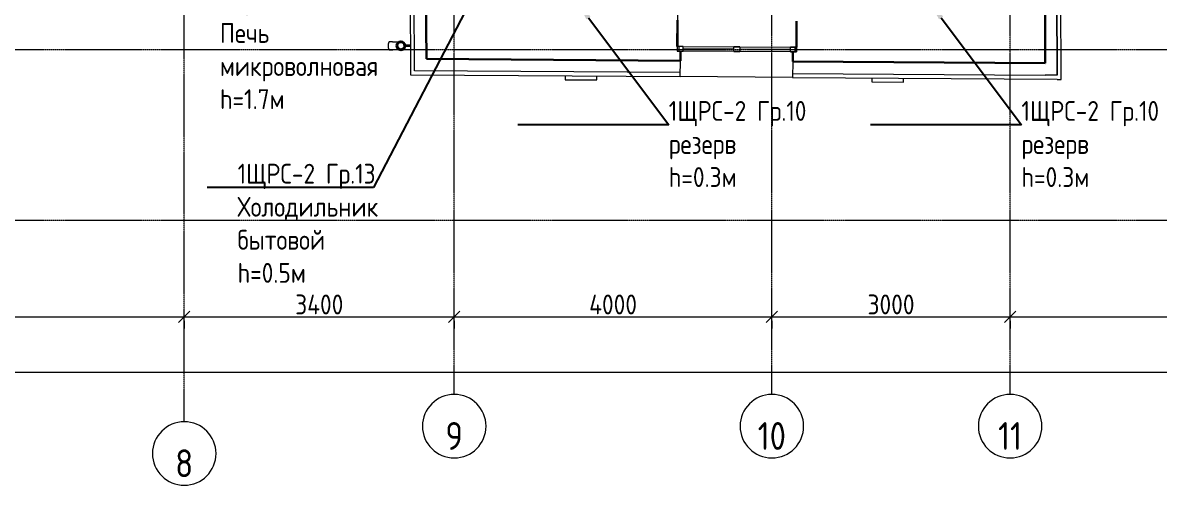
# Model space of a CAD drawing. Header units: millimetres. Extents: x -32 to 417638015, y -35 to 175284279.
# Drawn here: x 416301171 to 416315483, y 175226204 to 175232034 of the extents above; entities that cross this region are included whole.
import ezdxf
from ezdxf import colors
from ezdxf.entities.mleader import LeaderData, LeaderLine
from ezdxf.math import Vec2, Vec3

# ---------------------------------------------------------------- set-up
doc = ezdxf.new("R2010")
doc.units = ezdxf.units.MM
doc.linetypes.add('ADSK_Линия сетки', pattern=[25, 20, -2.5, 0, -2.5])
for name, color, linetype, lineweight in [('_ Окна', 7, 'Continuous', 9), ('Обобщенные модели', 7, 'Continuous', 18), ('Окна', 7, 'Continuous', 9), ('Оси', 253, 'Continuous', 9), ('Перекрытие', 7, 'Continuous', 18), ('Размеры', 7, 'Continuous', 9), ('Стены наружные', 7, 'Continuous', 18), ('Стены несущие', 7, 'Continuous', 30), ('Стены отделка', 7, 'Continuous', 30), ('Стены штриховка', 7, 'Continuous', 9), ('ШТРИХОВКА', 252, 'Continuous', 15)]:
    doc.layers.add(name, color=color, linetype=linetype, lineweight=lineweight)
doc.layers.add('_ЭМ_Надписи', color=7, linetype='Continuous')
doc.styles.add('GOST Common', font='GOST_Common.ttf', dxfattribs={"width": 0.9, "height": 350})
doc.styles.add('GOST Common_1', font='GOST_Common.ttf', dxfattribs={"width": 0.9, "height": 250})
doc.styles.add('ЭОМ', font='isocpeur.ttf', dxfattribs={"width": 0.85, "height": 250})
doc.dimstyles.new('ADSK_Основной_2_5_мм', dxfattribs={"dimscale": 304.8, "dimtxt": 251.428749, "dimasz": 0.463911, "dimexe": 0.492126, "dimexo": 0.492126, "dimgap": 0.098425, "dimtad": 1, "dimrnd": 0.01, "dimdsep": 46, "dimtxsty": 'GOST Common_1', "dimblk1": 'OBLIQUE', "dimblk2": 'OBLIQUE', "dimsah": 1, "dimcen": 0.09, "dimdle": 0.492126, "dimazin": 2, "dimtfac": 1, "dimtdec": 4, "dimtix": 1, "dimtmove": 0, "dimatfit": 3, "dimfxl": 1, "dimtvp": 1, "dimtolj": 1, "dimtzin": 0, "dimlwd": 20, "dimlwe": 20, "dimarcsym": 2})

# ---------------------------------------------------------------- blocks, each defined once
blk = doc.blocks.new('_Oblique')
at = {"color": 0, "linetype": 'ByBlock', "lineweight": -2}
blk.add_line((-0.5, -0.5), (0.5, 0.5), dxfattribs=at)
blk = doc.blocks.new('*D109')
at = {"layer": 'Defpoints', "color": 0, "transparency": 16777216}
for p in [(31107, -3083), (39007, -3083), (39007, -3183)]:
    blk.add_point(p, dxfattribs=at)
at = {"layer": 'Размеры', "color": 0, "lineweight": 20, "transparency": 16777216}
for p, q in [((30957, -3183), (39157, -3183)), ((31107, -3233), (31107, -3333)), ((39007, -3233), (39007, -3333))]:
    blk.add_line(p, q, dxfattribs=at)
at = {"layer": 'Размеры', "color": 0, "lineweight": 20, "transparency": 16777216, "xscale": 141.4, "yscale": 141.4, "zscale": 141.4, "rotation": 180}
blk.add_blockref('_Oblique', (31107, -3183), dxfattribs=at)
at = {"layer": 'Размеры', "color": 0, "lineweight": 20, "transparency": 16777216, "xscale": 141.4, "yscale": 141.4, "zscale": 141.4}
blk.add_blockref('_Oblique', (39007, -3183), dxfattribs=at)
at = {"layer": 'Размеры', "color": 0, "lineweight": 20, "transparency": 16777216, "insert": (35057, -3028), "char_height": 250, "width": 756.84, "attachment_point": 5, "style": 'GOST Common_1'}
blk.add_mtext('\\A1;7900', dxfattribs=at)
blk = doc.blocks.new('*D110')
at = {"layer": 'Defpoints', "color": 0, "transparency": 16777216}
for p in [(39007, -3083), (42407, -3083), (42407, -3183)]:
    blk.add_point(p, dxfattribs=at)
at = {"layer": 'Размеры', "color": 0, "lineweight": 20, "transparency": 16777216}
for p, q in [((38857, -3183), (42557, -3183)), ((39007, -3233), (39007, -3333)), ((42407, -3233), (42407, -3333))]:
    blk.add_line(p, q, dxfattribs=at)
at = {"layer": 'Размеры', "color": 0, "lineweight": 20, "transparency": 16777216, "xscale": 141.4, "yscale": 141.4, "zscale": 141.4, "rotation": 180}
blk.add_blockref('_Oblique', (39007, -3183), dxfattribs=at)
at = {"layer": 'Размеры', "color": 0, "lineweight": 20, "transparency": 16777216, "xscale": 141.4, "yscale": 141.4, "zscale": 141.4}
blk.add_blockref('_Oblique', (42407, -3183), dxfattribs=at)
at = {"layer": 'Размеры', "color": 0, "lineweight": 20, "transparency": 16777216, "insert": (40707, -3028), "char_height": 250, "width": 782.41, "attachment_point": 5, "style": 'GOST Common_1'}
blk.add_mtext('\\A1;3400', dxfattribs=at)
blk = doc.blocks.new('*D111')
at = {"layer": 'Defpoints', "color": 0, "transparency": 16777216}
for p in [(42407, -3083), (46407, -3083), (46407, -3183)]:
    blk.add_point(p, dxfattribs=at)
at = {"layer": 'Размеры', "color": 0, "lineweight": 20, "transparency": 16777216}
for p, q in [((42257, -3183), (46557, -3183)), ((42407, -3233), (42407, -3333)), ((46407, -3233), (46407, -3333))]:
    blk.add_line(p, q, dxfattribs=at)
at = {"layer": 'Размеры', "color": 0, "lineweight": 20, "transparency": 16777216, "xscale": 141.4, "yscale": 141.4, "zscale": 141.4, "rotation": 180}
blk.add_blockref('_Oblique', (42407, -3183), dxfattribs=at)
at = {"layer": 'Размеры', "color": 0, "lineweight": 20, "transparency": 16777216, "xscale": 141.4, "yscale": 141.4, "zscale": 141.4}
blk.add_blockref('_Oblique', (46407, -3183), dxfattribs=at)
at = {"layer": 'Размеры', "color": 0, "lineweight": 20, "transparency": 16777216, "insert": (44407, -3028), "char_height": 250, "width": 782.41, "attachment_point": 5, "style": 'GOST Common_1'}
blk.add_mtext('\\A1;4000', dxfattribs=at)
blk = doc.blocks.new('*D112')
at = {"layer": 'Defpoints', "color": 0, "transparency": 16777216}
for p in [(46407, -3083), (49407, -3083), (49407, -3183)]:
    blk.add_point(p, dxfattribs=at)
at = {"layer": 'Размеры', "color": 0, "lineweight": 20, "transparency": 16777216}
for p, q in [((46257, -3183), (49557, -3183)), ((46407, -3233), (46407, -3333)), ((49407, -3233), (49407, -3333))]:
    blk.add_line(p, q, dxfattribs=at)
at = {"layer": 'Размеры', "color": 0, "lineweight": 20, "transparency": 16777216, "xscale": 141.4, "yscale": 141.4, "zscale": 141.4, "rotation": 180}
blk.add_blockref('_Oblique', (46407, -3183), dxfattribs=at)
at = {"layer": 'Размеры', "color": 0, "lineweight": 20, "transparency": 16777216, "xscale": 141.4, "yscale": 141.4, "zscale": 141.4}
blk.add_blockref('_Oblique', (49407, -3183), dxfattribs=at)
at = {"layer": 'Размеры', "color": 0, "lineweight": 20, "transparency": 16777216, "insert": (47907, -3028), "char_height": 250, "width": 756.84, "attachment_point": 5, "style": 'GOST Common_1'}
blk.add_mtext('\\A1;3000', dxfattribs=at)
blk = doc.blocks.new('*D113')
at = {"layer": 'Defpoints', "color": 0, "transparency": 16777216}
for p in [(49407, -3083), (55907, -3083), (55907, -3183)]:
    blk.add_point(p, dxfattribs=at)
at = {"layer": 'Размеры', "color": 0, "lineweight": 20, "transparency": 16777216}
for p, q in [((49257, -3183), (56057, -3183)), ((49407, -3233), (49407, -3333)), ((55907, -3233), (55907, -3333))]:
    blk.add_line(p, q, dxfattribs=at)
at = {"layer": 'Размеры', "color": 0, "lineweight": 20, "transparency": 16777216, "xscale": 141.4, "yscale": 141.4, "zscale": 141.4, "rotation": 180}
blk.add_blockref('_Oblique', (49407, -3183), dxfattribs=at)
at = {"layer": 'Размеры', "color": 0, "lineweight": 20, "transparency": 16777216, "xscale": 141.4, "yscale": 141.4, "zscale": 141.4}
blk.add_blockref('_Oblique', (55907, -3183), dxfattribs=at)
at = {"layer": 'Размеры', "color": 0, "lineweight": 20, "transparency": 16777216, "insert": (52657, -3028), "char_height": 250, "width": 756.84, "attachment_point": 5, "style": 'GOST Common_1'}
blk.add_mtext('\\A1;6500', dxfattribs=at)
blk = doc.blocks.new('*D114')
at = {"layer": 'Defpoints', "color": 0, "transparency": 16777216}
for p in [(-5943, -3783), (55907, -3783), (55907, -3883)]:
    blk.add_point(p, dxfattribs=at)
at = {"layer": 'Размеры', "color": 0, "lineweight": 20, "transparency": 16777216}
for p, q in [((-6093, -3883), (56057, -3883)), ((-5943, -3933), (-5943, -4033)), ((55907, -3933), (55907, -4033))]:
    blk.add_line(p, q, dxfattribs=at)
at = {"layer": 'Размеры', "color": 0, "lineweight": 20, "transparency": 16777216, "xscale": 141.4, "yscale": 141.4, "zscale": 141.4, "rotation": 180}
blk.add_blockref('_Oblique', (-5943, -3883), dxfattribs=at)
at = {"layer": 'Размеры', "color": 0, "lineweight": 20, "transparency": 16777216, "xscale": 141.4, "yscale": 141.4, "zscale": 141.4}
blk.add_blockref('_Oblique', (55907, -3883), dxfattribs=at)
at = {"layer": 'Размеры', "color": 0, "lineweight": 20, "transparency": 16777216, "insert": (24982, -3728), "char_height": 250, "width": 889.8, "attachment_point": 5, "style": 'GOST Common_1'}
blk.add_mtext('\\A1;61850', dxfattribs=at)
blk = doc.blocks.new('1 этаж')
at = {"layer": 'Обобщенные модели', "lineweight": 9}
h = blk.add_hatch(dxfattribs=at)
h.set_pattern_fill('FP_13', color=8, angle=90.4333444, style=0, pattern_type=2)
h.set_pattern_definition([(45.00034, (557.2, 188.9), (-106.06665, 106.0654), [])])
h.paths.add_polyline_path([(41723.826, 183.704), (41746.078, 183.872), (41766.053, 193.678), (41779.795, 211.18), (41784.582, 232.911), (41779.466, 254.567), (41765.461, 271.859), (41745.34, 281.362), (41723.089, 281.194), (41703.114, 271.388), (41689.372, 253.886), (41684.585, 232.155), (41690.494, 209.519), (41703.705, 193.207), (41723.47, 183.872)])
at = {"layer": '_ Окна', "color": 8, "lineweight": 18}
for p, q in [((45215.592, 224.29), (45215.172, 164.292)), ((45215.172, 164.292), (45291.17, 163.76)), ((45291.59, 223.758), (45215.592, 224.29)), ((45291.17, 163.76), (45291.59, 223.758)), ((45927.154, 159.306), (45927.574, 219.305)), ((46003.152, 158.774), (45927.154, 159.306)), ((45927.574, 219.305), (46003.572, 218.773)), ((46003.572, 218.773), (46003.152, 158.774)), ((46639.137, 154.321), (46639.557, 214.319)), ((46715.135, 153.789), (46639.137, 154.321)), ((46639.557, 214.319), (46715.555, 213.787)), ((46715.555, 213.787), (46715.135, 153.789))]:
    blk.add_line(p, q, dxfattribs=at)
at = {"layer": '_ Окна', "color": 8}
for p, q in [((45235.591, 224.15), (45235.171, 164.152)), ((45927.364, 189.306), (45291.38, 193.759)), ((46639.347, 184.32), (46003.362, 188.773)), ((46695.556, 213.927), (46695.135, 153.929))]:
    blk.add_line(p, q, dxfattribs=at)
at = {"layer": 'Обобщенные модели', "color": 8}
for p, q in [((41630.561, 281.748), (41588.058, 281.426)), ((41588.814, 181.429), (41631.317, 181.75)), ((41854.542, 238.44), (41785.403, 237.917)), ((41785.478, 227.918), (41854.618, 228.441))]:
    blk.add_line(p, q, dxfattribs=at)
at = {"layer": 'Обобщенные модели', "color": 8, "flags": 128}
for points in [[(41630.561, 281.748), (41636.228, 281.79), (41641.813, 281.833), (41647.305, 281.874), (41652.696, 281.915), (41657.978, 281.955), (41663.141, 281.994), (41668.179, 282.032), (41673.082, 282.069), (41677.843, 282.105), (41682.454, 282.14), (41686.908, 282.174), (41691.198, 282.206), (41695.316, 282.237), (41699.257, 282.267), (41703.013, 282.296), (41706.58, 282.323), (41709.951, 282.348), (41713.121, 282.372), (41716.084, 282.394), (41718.837, 282.415), (41721.189, 282.433)], [(41721.945, 182.436), (41720.675, 182.426), (41718.011, 182.406), (41715.135, 182.384), (41712.05, 182.361), (41708.763, 182.336), (41705.277, 182.31), (41701.598, 182.282), (41697.733, 182.253), (41693.688, 182.222), (41689.469, 182.19), (41685.082, 182.157), (41680.536, 182.123), (41675.836, 182.087), (41670.991, 182.051), (41666.009, 182.013), (41660.897, 181.974), (41655.663, 181.935), (41650.316, 181.894), (41644.865, 181.853), (41639.318, 181.811), (41633.684, 181.768), (41631.317, 181.75)]]:
    blk.add_lwpolyline(points, dxfattribs=at)
at = {"layer": 'Обобщенные модели', "color": 8}
for start, end in [(0.4333444, 180.4333444), (180.4333444, 0.4333444)]:
    blk.add_arc((41734.583, 232.533), 52, start, end, dxfattribs=at)
at = {"layer": 'Обобщенные модели', "color": 8, "lineweight": 40}
for start, end in [(0.4333444, 180.4333444), (180.4333444, 0.4333444)]:
    blk.add_arc((41734.583, 232.533), 50, start, end, dxfattribs=at)
at = {"layer": 'Обобщенные модели', "color": 8}
for start_param, end_param in [(3.141592654, 4.71238898), (4.71238898, 6.283185307)]:
    blk.add_ellipse((41588.436, 231.428), major_axis=(0.378, -49.999), ratio=0.309016994, start_param=start_param, end_param=end_param, dxfattribs=at)
at = {"layer": 'Окна', "color": 8}
for p, q in [((45215.592, 224.29), (45215.172, 164.292)), ((45215.172, 164.292), (45291.17, 163.76)), ((45291.59, 223.758), (45215.592, 224.29)), ((45927.154, 159.306), (45291.17, 163.76)), ((45291.59, 223.758), (45927.574, 219.305)), ((45927.154, 159.306), (46003.152, 158.774)), ((46003.572, 218.773), (45927.574, 219.305)), ((46639.137, 154.321), (46003.152, 158.774)), ((46003.572, 218.773), (46639.557, 214.319)), ((46639.137, 154.321), (46715.135, 153.789)), ((46715.555, 213.787), (46639.557, 214.319)), ((46715.135, 153.789), (46715.555, 213.787))]:
    blk.add_line(p, q, dxfattribs=at)
at = {"layer": 'Оси', "color": 8, "linetype": 'ADSK_Линия сетки'}
for p, q in [((46406.766, -4162.595), (46406.766, 44411.9)), ((49406.766, -4162.595), (49406.766, 44411.9)), ((39006.766, -4506.781), (39006.766, 22614.069)), ((42406.766, -4162.595), (42406.766, 21955.22)), ((-9557.528, 183.902), (56562.053, 183.902)), ((-9557.528, -1966.098), (56562.053, -1966.098))]:
    blk.add_line(p, q, dxfattribs=at)
at = {"layer": 'Оси', "color": 8, "lineweight": 20}
for centre, start, end in [((42406.766, -4562.595), 360, 180), ((46406.766, -4562.595), 360, 180), ((49406.766, -4562.595), 360, 180), ((39006.766, -4906.781), 360, 180), ((42406.766, -4562.595), 180, 360), ((46406.766, -4562.595), 180, 360), ((49406.766, -4562.595), 180, 360), ((39006.766, -4906.781), 180, 360)]:
    blk.add_arc(centre, 400, start, end, dxfattribs=at)
at = {"layer": 'Перекрытие', "color": 8}
for p, q in [((45218.463, 634.28), (45221.575, 224.248)), ((46639.557, 214.28), (46715.558, 214.28))]:
    blk.add_line(p, q, dxfattribs=at)
at = {"layer": 'Стены наружные', "color": 8}
blk.add_line((46667.895, -165.888), (45252.93, -155.98), dxfattribs=at)
at = {"layer": 'Стены несущие', "color": 8}
for p, q in [((42040.641, 2077.133), (42055.849, 66.411)), ((49849.131, 11.841), (49845.892, 1075.199)), ((49845.892, 1075.199), (49847.577, 521.864)), ((45215.592, 224.29), (45217.902, 554.282)), ((46717.866, 543.779), (46715.555, 213.787)), ((45214.172, 164.299), (45215.172, 164.292)), ((45254.33, 44.015), (45255.171, 164.012)), ((46670.136, 154.104), (46669.296, 34.107)), ((42055.849, 66.411), (45254.33, 44.015)), ((49849.131, 11.841), (46669.296, 34.107))]:
    blk.add_line(p, q, dxfattribs=at)
at = {"layer": 'Стены отделка', "color": 8, "lineweight": 9}
for p, q in [((41842.151, 1876.757), (41856.967, -82.2)), ((41906.971, -82.55), (41891.771, 1927.133)), ((50049.749, -190.791), (50045.891, 1075.808)), ((49847.577, 521.864), (49849.131, 11.841)), ((45252.93, -155.98), (45254.33, 44.015)), ((46669.296, 34.107), (46667.895, -165.888)), ((41856.967, -82.2), (41856.617, -132.199)), ((41856.617, -132.199), (45252.93, -155.98)), ((45253.28, -105.982), (45252.28, -105.975)), ((49999.592, -139.216), (49849.588, -138.166)), ((49999.592, -139.216), (49999.592, -139.216)), ((43802.526, -145.825), (43802.176, -195.823)), ((43802.176, -195.823), (44202.166, -198.624)), ((44202.166, -198.624), (44202.516, -148.625)), ((46667.895, -165.888), (49999.744, -189.218)), ((47664.222, -172.865), (47663.872, -222.864)), ((47663.872, -222.864), (48063.862, -225.664)), ((48063.862, -225.664), (48064.212, -175.666)), ((49999.744, -189.218), (49999.749, -190.943)), ((49999.749, -190.943), (50049.749, -190.791))]:
    blk.add_line(p, q, dxfattribs=at)
at = {"layer": 'Стены штриховка', "color": 8}
for p, q in [((49999.592, -139.216), (49995.891, 1075.656)), ((49995.891, 1075.656), (49999.592, -139.216)), ((45252.28, -105.975), (41906.971, -82.55)), ((46668.245, -115.89), (49849.588, -138.166))]:
    blk.add_line(p, q, dxfattribs=at)
at = {"layer": 'Оси', "color": 8, "char_height": 350, "attachment_point": 5, "line_spacing_factor": 1.022766, "style": 'GOST Common'}
for s, insert, width in [('\\pxqc,t0.25714,0.51429,0.77143,1.02857,1.28571,1.54286,1.8,2.05714,2.31429,2.57143,2.82857,3.08571,3.34286,3.6,3.85714,4.11429,4.37143,4.62857,4.88571,5.14286,5.4,5.65714,5.91429,6.17143,6.42857,6.68571,6.94286,7.2,7.45714,7.71429,7.97143,8.22857;{9}', (42405.935, -4685.5), 232.2), ('\\pxqc,t0.25714,0.51429,0.77143,1.02857,1.28571,1.54286,1.8,2.05714,2.31429,2.57143,2.82857,3.08571,3.34286,3.6,3.85714,4.11429,4.37143,4.62857,4.88571,5.14286,5.4,5.65714,5.91429,6.17143,6.42857,6.68571,6.94286,7.2,7.45714,7.71429,7.97143,8.22857;{10}', (46405.935, -4685.5), 387), ('\\pxqc,t0.25714,0.51429,0.77143,1.02857,1.28571,1.54286,1.8,2.05714,2.31429,2.57143,2.82857,3.08571,3.34286,3.6,3.85714,4.11429,4.37143,4.62857,4.88571,5.14286,5.4,5.65714,5.91429,6.17143,6.42857,6.68571,6.94286,7.2,7.45714,7.71429,7.97143,8.22857;{11}', (49405.935, -4685.5), 315.9), ('\\pxqc,t0.25714,0.51429,0.77143,1.02857,1.28571,1.54286,1.8,2.05714,2.31429,2.57143,2.82857,3.08571,3.34286,3.6,3.85714,4.11429,4.37143,4.62857,4.88571,5.14286,5.4,5.65714,5.91429,6.17143,6.42857,6.68571,6.94286,7.2,7.45714,7.71429,7.97143,8.22857;{8}', (39005.935, -5029.686), 232.2)]:
    blk.add_mtext(s, dxfattribs=dict(at, insert=insert, width=width))
at = {"layer": 'Размеры', "color": 8, "lineweight": 20}
for base, p1, p2, override, picture, middle in [((39006.766, -3182.655), (31106.766, -3082.671), (39006.766, -3082.671), {"dimpost": '<>', "dimfxl": 7900}, '*D109', (35056.766, -3027.655)), ((42406.766, -3182.655), (39006.766, -3082.671), (42406.766, -3082.671), {"dimpost": '<>', "dimfxl": 3400}, '*D110', (40706.766, -3027.655)), ((46406.766, -3182.655), (42406.766, -3082.671), (46406.766, -3082.671), {"dimpost": '<>', "dimfxl": 4000}, '*D111', (44406.766, -3027.655)), ((49406.766, -3182.655), (46406.766, -3082.671), (49406.766, -3082.671), {"dimpost": '<>', "dimfxl": 3000}, '*D112', (47906.766, -3027.655)), ((55906.766, -3182.655), (49406.766, -3082.671), (55906.766, -3082.671), {"dimpost": '<>', "dimfxl": 6500}, '*D113', (52656.766, -3027.655)), ((55906.766, -3882.655), (-5943.234, -3782.671), (55906.766, -3782.671), {"dimpost": '<>', "dimfxl": 61850}, '*D114', (24981.766, -3727.655))]:
    dim = blk.add_linear_dim(base=base, p1=p1, p2=p2, dimstyle='ADSK_Основной_2_5_мм', override=override, dxfattribs=at)
    dim.commit()
    dim.dimension.update_dxf_attribs({"geometry": picture, "text_midpoint": middle})

msp = doc.modelspace()

# ---------------------------------------------------------------- block references
at = {"layer": 'ШТРИХОВКА'}
msp.add_blockref('1 этаж', (416264198, 175231511), dxfattribs=at)

# ---------------------------------------------------------------- leaders
at = {"layer": '_ЭМ_Надписи', "color": 7, "ltscale": 5}
ml = msp.add_multileader_mtext('Standard', dxfattribs=at)
ml.set_content('{\\fGOST Common|b0|i0|c204|p34;\\W0.9;\\C256;1ЩРС-2\\fISOCPEUR|b0|i0|c204|p34;\\W0.85; Гр.12\\P\\pxql;Печь микроволновая\\P\\fGOST Common|b0|i0|c0|p34;\\W0.9;h=\\fGOST Common|b0|i0|c204|p34;1\\fGOST Common|b0|i0|c0|p34;.\\fGOST Common|b0|i0|c204|p34;7м}', color=1, style='ЭОМ')
ml.set_leader_properties()
ml.build(insert=Vec2(0, 0))
ml.multileader.update_dxf_attribs({"text_left_attachment_type": 6, "text_right_attachment_type": 6, "dogleg_length": 0, "arrow_head_size": 200})
ctx = ml.context
ctx.base_point, ctx.char_height, ctx.arrow_head_size, ctx.landing_gap_size, ctx.plane_origin = Vec3(416303654, 175232146), 250, 200, 0, Vec3(416282794, 175246965)
ctx.left_attachment, ctx.right_attachment = 6, 6
notes = []
notes.append((ctx, [(1, (1, 1, 0), (416305588, 175232146), (-1, 0), 0, [(0, [(416307020, 175233193)], 0, [])])]))
ctx.mtext.insert, ctx.mtext.width, ctx.mtext.defined_height, ctx.mtext.flow_direction = Vec3(416303654, 175232446), 2073.81, 546, 5
ml = msp.add_multileader_mtext('Standard', dxfattribs=at)
ml.set_content('{\\fGOST Common|b0|i0|c204|p34;\\W0.9;\\C256;1ЩРС-2\\fISOCPEUR|b0|i0|c204|p34;\\W0.85; Гр.13\\PХолодильник бытовой\\P\\pq*;\\fGOST Common|b0|i0|c0|p34;\\W0.9;h=\\fGOST Common|b0|i0|c204|p34;0\\fGOST Common|b0|i0|c0|p34;.\\fGOST Common|b0|i0|c204|p34;5м}', color=1, style='ЭОМ')
ml.set_leader_properties()
ml.build(insert=Vec2(0, 0))
ml.multileader.update_dxf_attribs({"text_left_attachment_type": 6, "text_right_attachment_type": 6, "dogleg_length": 0, "arrow_head_size": 200})
ctx = ml.context
ctx.base_point, ctx.char_height, ctx.arrow_head_size, ctx.landing_gap_size, ctx.plane_origin = Vec3(416303876, 175229956), 250, 200, 0, Vec3(416282794, 175244351)
ctx.left_attachment, ctx.right_attachment = 6, 6
notes.append((ctx, [(1, (1, 1, 0), (416305588, 175229956), (-1, 0), 0, [(0, [(416307012, 175232693)], 0, [])])]))
ctx.mtext.insert, ctx.mtext.width, ctx.mtext.defined_height, ctx.mtext.flow_direction = Vec3(416303876, 175230256), 2073.81, 546, 5
ml = msp.add_multileader_mtext('Standard', dxfattribs=at)
ml.set_content('{\\fGOST Common|b0|i0|c204|p34;\\W0.9;\\C256;1ЩРС-2\\fISOCPEUR|b0|i0|c204|p34;\\W0.85; Гр.10\\P\\pxql;резерв\\P\\fGOST Common|b0|i0|c0|p34;\\W0.9;h=\\fGOST Common|b0|i0|c204|p34;0\\fGOST Common|b0|i0|c0|p34;.\\fGOST Common|b0|i0|c204|p34;3м}', color=1, style='ЭОМ')
ml.set_leader_properties()
ml.build(insert=Vec2(0, 0))
ml.multileader.update_dxf_attribs({"text_left_attachment_type": 6, "text_right_attachment_type": 6, "dogleg_length": 0, "arrow_head_size": 200})
ctx = ml.context
ctx.base_point, ctx.char_height, ctx.arrow_head_size, ctx.landing_gap_size, ctx.plane_origin = Vec3(416309306, 175230747), 250, 200, 0, Vec3(416283950, 175246026)
ctx.left_attachment, ctx.right_attachment = 6, 6
notes.append((ctx, [(0, (1, 1, 0), (416309306, 175230747), (1, 0), 0, [(0, [(416308176, 175232255)], 0, [])])]))
ctx.mtext.insert, ctx.mtext.width, ctx.mtext.defined_height, ctx.mtext.flow_direction = Vec3(416309306, 175231047), 2073.81, 546, 5
ml = msp.add_multileader_mtext('Standard', dxfattribs=at)
ml.set_content('{\\fGOST Common|b0|i0|c204|p34;\\W0.9;\\C256;1ЩРС-2\\fISOCPEUR|b0|i0|c204|p34;\\W0.85; Гр.10\\P\\pxql;резерв\\P\\fGOST Common|b0|i0|c0|p34;\\W0.9;h=\\fGOST Common|b0|i0|c204|p34;0\\fGOST Common|b0|i0|c0|p34;.\\fGOST Common|b0|i0|c204|p34;3м}', color=1, style='ЭОМ')
ml.set_leader_properties()
ml.build(insert=Vec2(0, 0))
ml.multileader.update_dxf_attribs({"text_left_attachment_type": 6, "text_right_attachment_type": 6, "dogleg_length": 0, "arrow_head_size": 200})
ctx = ml.context
ctx.base_point, ctx.char_height, ctx.arrow_head_size, ctx.landing_gap_size, ctx.plane_origin = Vec3(416313747, 175230747), 250, 200, 0, Vec3(416288391, 175246026)
ctx.left_attachment, ctx.right_attachment = 6, 6
notes.append((ctx, [(0, (1, 1, 0), (416313747, 175230747), (1, 0), 0, [(0, [(416312616, 175232255)], 0, [])])]))
ctx.mtext.insert, ctx.mtext.width, ctx.mtext.defined_height, ctx.mtext.flow_direction = Vec3(416313747, 175231047), 2073.81, 546, 5
for ctx, leaders in notes:
    for number, flags, end, landing, length, lines in leaders:
        leader = LeaderData()
        leader.index, (leader.has_last_leader_line, leader.has_dogleg_vector, leader.attachment_direction) = number, flags
        leader.last_leader_point, leader.dogleg_vector, leader.dogleg_length = Vec3(end), Vec3(landing), length
        for number, points, colour, breaks in lines:
            line = LeaderLine()
            line.index, line.vertices, line.color, line.breaks = number, Vec3.list(points), colors.encode_raw_color(colour), breaks
            leader.lines.append(line)
        ctx.leaders.append(leader)

doc.saveas('drawing.dxf')
